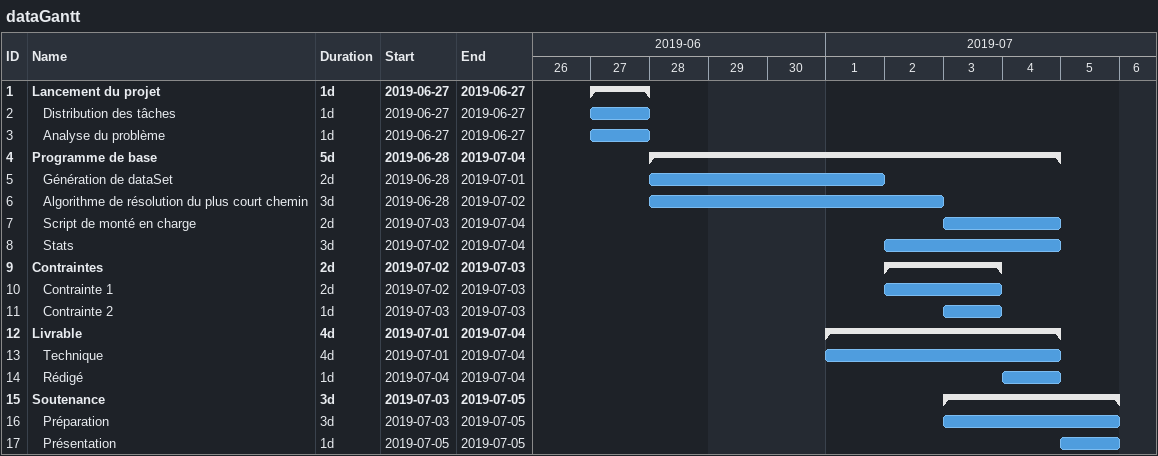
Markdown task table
dataGantt

| ID | Level | Task | Duration | Start | Finish |
|---|---|---|---|---|---|
| 1 | 1 | **Lancement du projet** | 1d | 2019-06-27 | 2019-06-27 |
| 2 | 2 | Distribution des tâches | 1d | 2019-06-27 | 2019-06-27 |
| 3 | 2 | Analyse du problème | 1d | 2019-06-27 | 2019-06-27 |
| 4 | 1 | **Programme de base** | 5d | 2019-06-28 | 2019-07-04 |
| 5 | 2 | Génération de dataSet | 2d | 2019-06-28 | 2019-07-01 |
| 6 | 2 | Algorithme de résolution du plus court chemin | 3d | 2019-06-28 | 2019-07-02 |
| 7 | 2 | Script de monté en charge | 2d | 2019-07-03 | 2019-07-04 |
| 8 | 2 | Stats | 3d | 2019-07-02 | 2019-07-04 |
| 9 | 1 | **Contraintes** | 2d | 2019-07-02 | 2019-07-03 |
| 10 | 2 | Contrainte 1 | 2d | 2019-07-02 | 2019-07-03 |
| 11 | 2 | Contrainte 2 | 1d | 2019-07-03 | 2019-07-03 |
| 12 | 1 | **Livrable** | 4d | 2019-07-01 | 2019-07-04 |
| 13 | 2 | Technique | 4d | 2019-07-01 | 2019-07-04 |
| 14 | 2 | Rédigé | 1d | 2019-07-04 | 2019-07-04 |
| 15 | 1 | **Soutenance** | 3d | 2019-07-03 | 2019-07-05 |
| 16 | 2 | Préparation | 3d | 2019-07-03 | 2019-07-05 |
| 17 | 2 | Présentation | 1d | 2019-07-05 | 2019-07-05 |
